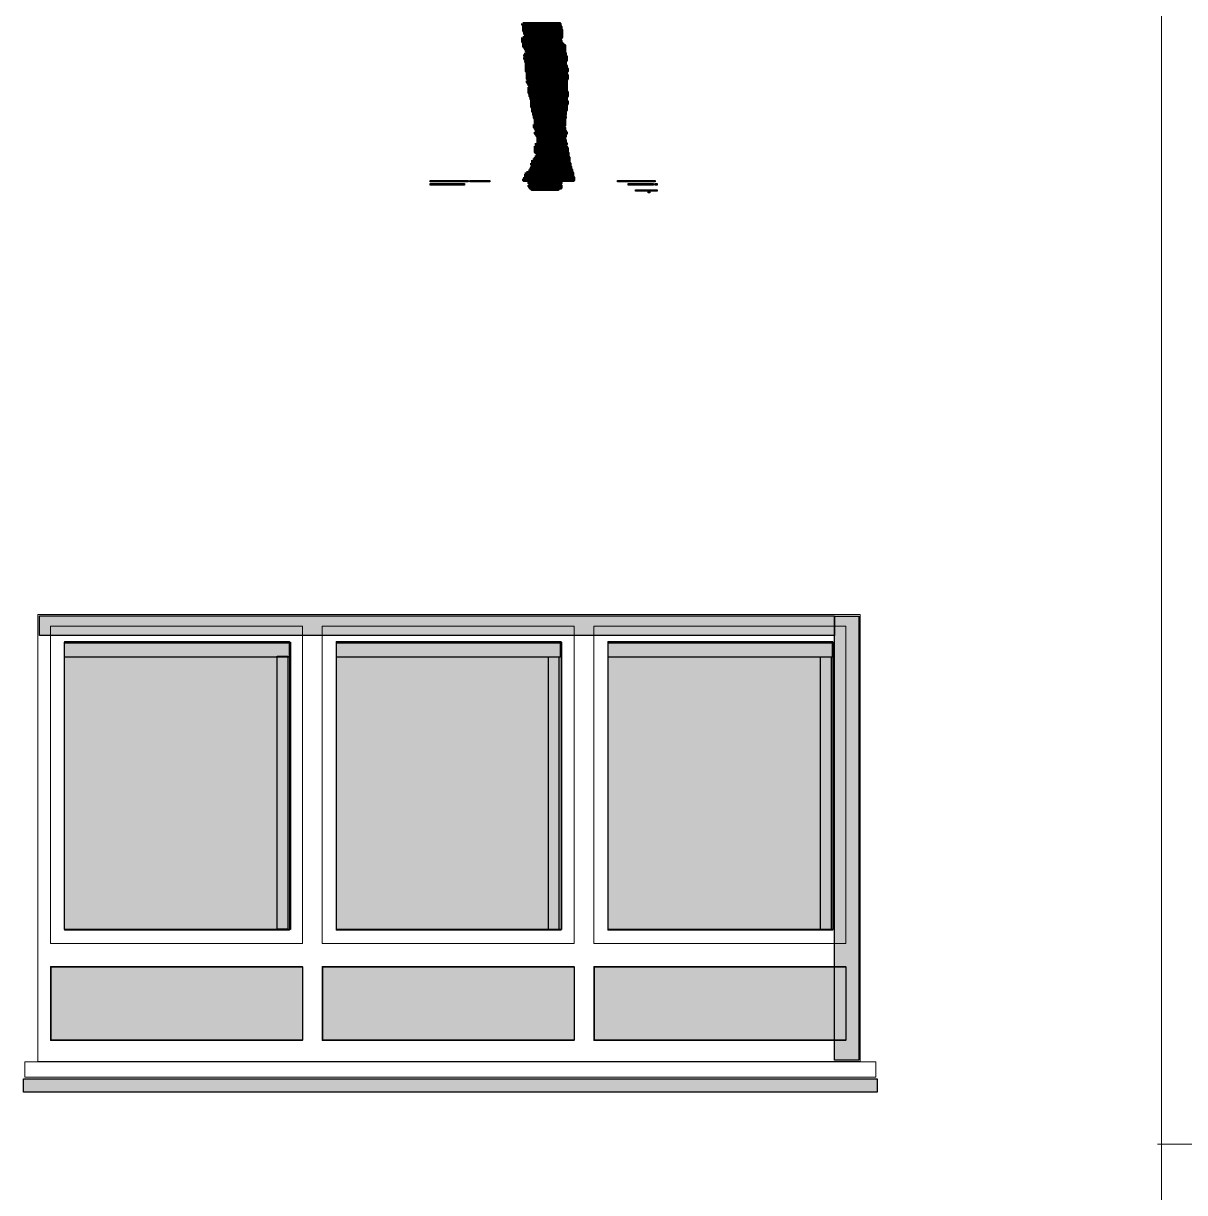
# Model space of a CAD drawing. Header units: millimetres. Extents: x 3716 to 41668, y 402 to 28530.
# Drawn here: x 22601 to 26469, y 4619 to 8514 of the extents above; entities that cross this region are included whole.
import ezdxf

# ---------------------------------------------------------------- set-up
doc = ezdxf.new("R2010")
doc.units = ezdxf.units.MM
doc.header["$LTSCALE"] = 50
for name, color, linetype in [('00_Wand_Bestand', 7, 'Continuous'), ('02_Grundstuecksgrenze', 8, 'Continuous'), ('05_Linien_stark', 7, 'Continuous'), ('06_Linien_fein', 3, 'Continuous'), ('07_Bemassung', 6, 'Continuous')]:
    doc.layers.add(name, color=color, linetype=linetype)

msp = doc.modelspace()

# ---------------------------------------------------------------- hatches: boundary and pattern name
at = {"layer": '00_Wand_Bestand'}
for points in [[(23956.5, 7991.3), (24082.4, 7991.3), (24082.4, 7986.1), (23956.5, 7986.1)], [(23956.5, 7991.3), (24082.4, 7991.3), (24082.4, 7986.1), (23956.5, 7986.1)], [(24088.4, 7991.3), (24154.3, 7991.3), (24154.3, 7986.1), (24088.4, 7986.1)], [(24088.4, 7991.3), (24154.3, 7991.3), (24154.3, 7986.1), (24088.4, 7986.1)], [(24579.9, 7991.3), (24705.8, 7991.3), (24705.8, 7986.1), (24579.9, 7986.1)], [(24579.9, 7991.3), (24705.8, 7991.3), (24705.8, 7986.1), (24579.9, 7986.1)], [(23956.5, 7981), (24070.4, 7981), (24070.4, 7975.8), (23956.5, 7975.8)], [(23956.5, 7981), (24070.4, 7981), (24070.4, 7975.8), (23956.5, 7975.8)], [(24615.8, 7981), (24699.8, 7981), (24699.8, 7975.8), (24615.8, 7975.8)], [(24615.8, 7981), (24699.8, 7981), (24699.8, 7975.8), (24615.8, 7975.8)], [(24639.8, 7960.2), (24711.8, 7960.2), (24711.8, 7955.1), (24639.8, 7955.1)], [(24639.8, 7960.2), (24711.8, 7960.2), (24711.8, 7955.1), (24639.8, 7955.1)], [(24705.8, 7981), (24711.8, 7981), (24711.8, 7975.8), (24705.8, 7975.8)], [(24705.8, 7981), (24711.8, 7981), (24711.8, 7975.8), (24705.8, 7975.8)]]:
    msp.add_hatch(color=7, dxfattribs=at).paths.add_polyline_path(points)
at = {"layer": '00_Wand_Bestand', "transparency": 33554572}
msp.add_hatch(color=7, dxfattribs=at).paths.add_polyline_path([(22600.8, 4998.4), (25445.3, 4998.4), (25445.3, 4953.1), (22600.8, 4953.1)])
msp.add_hatch(color=7, dxfattribs=at).paths.add_polyline_path([(22600.8, 4998.4), (25445.3, 4998.4), (25445.3, 4953.1), (22600.8, 4953.1)])
at = {"layer": '02_Grundstuecksgrenze', "transparency": 33554572}
for points in [[(22654, 6540.1), (25303.1, 6540.1), (25303.1, 6475.1), (22654, 6475.1)], [(22654, 6540.1), (25303.1, 6540.1), (25303.1, 6475.1), (22654, 6475.1)], [(25303, 6539.8), (25383.8, 6539.8), (25383.8, 5060.6), (25303, 5060.6)], [(25303, 6539.8), (25383.8, 6539.8), (25383.8, 5060.6), (25303, 5060.6)], [(22737.9, 6450), (23485.9, 6450), (23485.9, 6403.3), (22737.9, 6403.3)], [(22737.9, 6450), (23485.9, 6450), (23485.9, 6403.3), (22737.9, 6403.3)], [(23644.4, 6450), (24389.5, 6450), (24389.5, 6403.3), (23644.4, 6403.3)], [(23644.4, 6450), (24389.5, 6450), (24389.5, 6403.3), (23644.4, 6403.3)], [(24549, 6450), (25295.2, 6450), (25295.2, 6403.3), (24549, 6403.3)], [(24549, 6450), (25295.2, 6450), (25295.2, 6403.3), (24549, 6403.3)], [(23446.8, 6405.7), (23481.8, 6405.7), (23481.8, 5496.4), (23446.8, 5496.4)], [(23446.8, 6405.7), (23481.8, 6405.7), (23481.8, 5496.4), (23446.8, 5496.4)], [(24350, 6403.4), (24384.9, 6403.4), (24384.9, 5494.1), (24350, 5494.1)], [(24350, 6403.4), (24384.9, 6403.4), (24384.9, 5494.1), (24350, 5494.1)], [(25256.2, 6404.3), (25292.1, 6404.3), (25292.1, 5495), (25256.2, 5495)], [(25256.2, 6404.3), (25292.1, 6404.3), (25292.1, 5495), (25256.2, 5495)]]:
    msp.add_hatch(color=7, dxfattribs=at).paths.add_polyline_path(points)
at = {"layer": '02_Grundstuecksgrenze', "transparency": 33554590}
for points in [[(22737.6, 6453.1), (23490.5, 6453.1), (23490.5, 5496), (22737.6, 5496)], [(22737.6, 6453.1), (23490.5, 6453.1), (23490.5, 5496), (22737.6, 5496)], [(23644.1, 6453.1), (24394.1, 6453.1), (24394.1, 5496), (23644.1, 5496)], [(23644.1, 6453.1), (24394.1, 6453.1), (24394.1, 5496), (23644.1, 5496)], [(24549.1, 6453.1), (25299.1, 6453.1), (25299.1, 5496), (24549.1, 5496)], [(24549.1, 6453.1), (25299.1, 6453.1), (25299.1, 5496), (24549.1, 5496)], [(22693.4, 5370.7), (23530.8, 5370.7), (23530.8, 5126.4), (22693.4, 5126.4)], [(22693.4, 5370.7), (23530.8, 5370.7), (23530.8, 5126.4), (22693.4, 5126.4)], [(23598.4, 5370.7), (24435.8, 5370.7), (24435.8, 5126.4), (23598.4, 5126.4)], [(23598.4, 5370.7), (24435.8, 5370.7), (24435.8, 5126.4), (23598.4, 5126.4)], [(24503.4, 5370.7), (25340.8, 5370.7), (25340.8, 5126.4), (24503.4, 5126.4)], [(24503.4, 5370.7), (25340.8, 5370.7), (25340.8, 5126.4), (24503.4, 5126.4)]]:
    msp.add_hatch(color=7, dxfattribs=at).paths.add_polyline_path(points)
at = {"layer": '07_Bemassung'}
msp.add_hatch(color=7, dxfattribs=at).paths.add_polyline_path([(24681.8, 7955.1), (24687.8, 7955.1), (24687.8, 7949.9), (24681.8, 7949.9)])
msp.add_hatch(color=7, dxfattribs=at).paths.add_polyline_path([(24681.8, 7955.1), (24687.8, 7955.1), (24687.8, 7949.9), (24681.8, 7949.9)])

# ---------------------------------------------------------------- linework, layer by layer
at = {"layer": '00_Wand_Bestand'}
for points in [[(23956.5, 7991.3), (24082.4, 7991.3), (24082.4, 7986.1), (23956.5, 7986.1)], [(23956.5, 7991.3), (24082.4, 7991.3), (24082.4, 7986.1), (23956.5, 7986.1)], [(24088.4, 7991.3), (24154.3, 7991.3), (24154.3, 7986.1), (24088.4, 7986.1)], [(24088.4, 7991.3), (24154.3, 7991.3), (24154.3, 7986.1), (24088.4, 7986.1)], [(24579.9, 7991.3), (24705.8, 7991.3), (24705.8, 7986.1), (24579.9, 7986.1)], [(24579.9, 7991.3), (24705.8, 7991.3), (24705.8, 7986.1), (24579.9, 7986.1)], [(23956.5, 7981), (24070.4, 7981), (24070.4, 7975.8), (23956.5, 7975.8)], [(23956.5, 7981), (24070.4, 7981), (24070.4, 7975.8), (23956.5, 7975.8)], [(24615.8, 7981), (24699.8, 7981), (24699.8, 7975.8), (24615.8, 7975.8)], [(24615.8, 7981), (24699.8, 7981), (24699.8, 7975.8), (24615.8, 7975.8)], [(24639.8, 7960.2), (24711.8, 7960.2), (24711.8, 7955.1), (24639.8, 7955.1)], [(24639.8, 7960.2), (24711.8, 7960.2), (24711.8, 7955.1), (24639.8, 7955.1)], [(24705.8, 7981), (24711.8, 7981), (24711.8, 7975.8), (24705.8, 7975.8)], [(24705.8, 7981), (24711.8, 7981), (24711.8, 7975.8), (24705.8, 7975.8)], [(22600.8, 4998.4), (25445.3, 4998.4), (25445.3, 4953.1), (22600.8, 4953.1)], [(22600.8, 4998.4), (25445.3, 4998.4), (25445.3, 4953.1), (22600.8, 4953.1)]]:
    msp.add_lwpolyline(points, close=True, dxfattribs=at)
at = {"layer": '02_Grundstuecksgrenze'}
for points in [[(22654, 6540.1), (25303.1, 6540.1), (25303.1, 6475.1), (22654, 6475.1)], [(22654, 6540.1), (25303.1, 6540.1), (25303.1, 6475.1), (22654, 6475.1)], [(25303, 6539.8), (25383.8, 6539.8), (25383.8, 5060.6), (25303, 5060.6)], [(25303, 6539.8), (25383.8, 6539.8), (25383.8, 5060.6), (25303, 5060.6)], [(22737.6, 6453.1), (23490.5, 6453.1), (23490.5, 5496), (22737.6, 5496)], [(22737.6, 6453.1), (23490.5, 6453.1), (23490.5, 5496), (22737.6, 5496)], [(22737.9, 6450), (23485.9, 6450), (23485.9, 6403.3), (22737.9, 6403.3)], [(22737.9, 6450), (23485.9, 6450), (23485.9, 6403.3), (22737.9, 6403.3)], [(23644.1, 6453.1), (24394.1, 6453.1), (24394.1, 5496), (23644.1, 5496)], [(23644.1, 6453.1), (24394.1, 6453.1), (24394.1, 5496), (23644.1, 5496)], [(23644.4, 6450), (24389.5, 6450), (24389.5, 6403.3), (23644.4, 6403.3)], [(23644.4, 6450), (24389.5, 6450), (24389.5, 6403.3), (23644.4, 6403.3)], [(24549, 6450), (25295.2, 6450), (25295.2, 6403.3), (24549, 6403.3)], [(24549, 6450), (25295.2, 6450), (25295.2, 6403.3), (24549, 6403.3)], [(24549.1, 6453.1), (25299.1, 6453.1), (25299.1, 5496), (24549.1, 5496)], [(24549.1, 6453.1), (25299.1, 6453.1), (25299.1, 5496), (24549.1, 5496)], [(23446.8, 6405.7), (23481.8, 6405.7), (23481.8, 5496.4), (23446.8, 5496.4)], [(23446.8, 6405.7), (23481.8, 6405.7), (23481.8, 5496.4), (23446.8, 5496.4)], [(24350, 6403.4), (24384.9, 6403.4), (24384.9, 5494.1), (24350, 5494.1)], [(24350, 6403.4), (24384.9, 6403.4), (24384.9, 5494.1), (24350, 5494.1)], [(25256.2, 6404.3), (25292.1, 6404.3), (25292.1, 5495), (25256.2, 5495)], [(25256.2, 6404.3), (25292.1, 6404.3), (25292.1, 5495), (25256.2, 5495)], [(22693.4, 5370.7), (23530.8, 5370.7), (23530.8, 5126.4), (22693.4, 5126.4)], [(22693.4, 5370.7), (23530.8, 5370.7), (23530.8, 5126.4), (22693.4, 5126.4)], [(23598.4, 5370.7), (24435.8, 5370.7), (24435.8, 5126.4), (23598.4, 5126.4)], [(23598.4, 5370.7), (24435.8, 5370.7), (24435.8, 5126.4), (23598.4, 5126.4)], [(24503.4, 5370.7), (25340.8, 5370.7), (25340.8, 5126.4), (24503.4, 5126.4)], [(24503.4, 5370.7), (25340.8, 5370.7), (25340.8, 5126.4), (24503.4, 5126.4)]]:
    msp.add_lwpolyline(points, close=True, dxfattribs=at)
at = {"layer": '05_Linien_stark', "lineweight": 15}
msp.add_line((26392.9, 2909.7), (26392.9, 24159), dxfattribs=at)
at = {"layer": '05_Linien_stark', "lineweight": 211}
for points in [[(24265.2, 8514.3), (24388.1, 8514.3), (24388.1, 8509.1), (24265.2, 8509.1)], [(24265.2, 8514.3), (24388.1, 8514.3), (24388.1, 8509.1), (24265.2, 8509.1)], [(24268.2, 8509.1), (24388.1, 8509.1), (24388.1, 8503.9), (24268.2, 8503.9)], [(24268.2, 8509.1), (24388.1, 8509.1), (24388.1, 8503.9), (24268.2, 8503.9)], [(24268.2, 8503.9), (24391.1, 8503.9), (24391.1, 8498.7), (24268.2, 8498.7)], [(24268.2, 8503.9), (24391.1, 8503.9), (24391.1, 8498.7), (24268.2, 8498.7)], [(24268.2, 8498.7), (24391.1, 8498.7), (24391.1, 8493.5), (24268.2, 8493.5)], [(24268.2, 8498.7), (24391.1, 8498.7), (24391.1, 8493.5), (24268.2, 8493.5)], [(24268.2, 8493.6), (24394.1, 8493.6), (24394.1, 8488.4), (24268.2, 8488.4)], [(24268.2, 8493.6), (24394.1, 8493.6), (24394.1, 8488.4), (24268.2, 8488.4)], [(24265.2, 8467.7), (24391.1, 8467.7), (24391.1, 8462.5), (24265.2, 8462.5)], [(24265.2, 8467.7), (24391.1, 8467.7), (24391.1, 8462.5), (24265.2, 8462.5)], [(24265.2, 8462.5), (24388.1, 8462.5), (24388.1, 8457.3), (24265.2, 8457.3)], [(24265.2, 8462.5), (24388.1, 8462.5), (24388.1, 8457.3), (24265.2, 8457.3)], [(24265.2, 8457.3), (24391.1, 8457.3), (24391.1, 8452.1), (24265.2, 8452.1)], [(24265.2, 8457.3), (24391.1, 8457.3), (24391.1, 8452.1), (24265.2, 8452.1)], [(24271.2, 8488.4), (24394.1, 8488.4), (24394.1, 8483.2), (24271.2, 8483.2)], [(24271.2, 8488.4), (24394.1, 8488.4), (24394.1, 8483.2), (24271.2, 8483.2)], [(24271.2, 8483.2), (24394.1, 8483.2), (24394.1, 8478.1), (24271.2, 8478.1)], [(24271.2, 8483.2), (24394.1, 8483.2), (24394.1, 8478.1), (24271.2, 8478.1)], [(24274.2, 8478), (24394.1, 8478), (24394.1, 8472.8), (24274.2, 8472.8)], [(24274.2, 8478), (24394.1, 8478), (24394.1, 8472.8), (24274.2, 8472.8)], [(24274.2, 8472.8), (24394.1, 8472.8), (24394.1, 8467.7), (24274.2, 8467.7)], [(24274.2, 8472.8), (24394.1, 8472.8), (24394.1, 8467.7), (24274.2, 8467.7)], [(24268.2, 8452.2), (24388.1, 8452.2), (24388.1, 8447), (24268.2, 8447)], [(24268.2, 8452.2), (24388.1, 8452.2), (24388.1, 8447), (24268.2, 8447)], [(24268.2, 8447), (24397.1, 8447), (24397.1, 8441.8), (24268.2, 8441.8)], [(24268.2, 8447), (24397.1, 8447), (24397.1, 8441.8), (24268.2, 8441.8)], [(24268.2, 8441.8), (24403.1, 8441.8), (24403.1, 8436.6), (24268.2, 8436.6)], [(24268.2, 8441.8), (24403.1, 8441.8), (24403.1, 8436.6), (24268.2, 8436.6)], [(24271.2, 8436.6), (24403.1, 8436.6), (24403.1, 8431.4), (24271.2, 8431.4)], [(24271.2, 8436.6), (24403.1, 8436.6), (24403.1, 8431.4), (24271.2, 8431.4)], [(24274.2, 8431.4), (24403.1, 8431.4), (24403.1, 8426.2), (24274.2, 8426.2)], [(24274.2, 8431.4), (24403.1, 8431.4), (24403.1, 8426.2), (24274.2, 8426.2)], [(24274.2, 8415.9), (24406.1, 8415.9), (24406.1, 8410.7), (24274.2, 8410.7)], [(24274.2, 8415.9), (24406.1, 8415.9), (24406.1, 8410.7), (24274.2, 8410.7)], [(24277.2, 8426.3), (24403.1, 8426.3), (24403.1, 8421.1), (24277.2, 8421.1)], [(24277.2, 8426.3), (24403.1, 8426.3), (24403.1, 8421.1), (24277.2, 8421.1)], [(24280.2, 8421.1), (24403.1, 8421.1), (24403.1, 8415.9), (24280.2, 8415.9)], [(24280.2, 8421.1), (24403.1, 8421.1), (24403.1, 8415.9), (24280.2, 8415.9)], [(24271.2, 8410.7), (24406.1, 8410.7), (24406.1, 8405.6), (24271.2, 8405.6)], [(24271.2, 8410.7), (24406.1, 8410.7), (24406.1, 8405.6), (24271.2, 8405.6)], [(24271.2, 8400.4), (24409.1, 8400.4), (24409.1, 8395.2), (24271.2, 8395.2)], [(24271.2, 8400.4), (24409.1, 8400.4), (24409.1, 8395.2), (24271.2, 8395.2)], [(24274.2, 8405.6), (24409.1, 8405.6), (24409.1, 8400.4), (24274.2, 8400.4)], [(24274.2, 8405.6), (24409.1, 8405.6), (24409.1, 8400.4), (24274.2, 8400.4)], [(24274.2, 8390), (24406.1, 8390), (24406.1, 8384.8), (24274.2, 8384.8)], [(24274.2, 8390), (24406.1, 8390), (24406.1, 8384.8), (24274.2, 8384.8)], [(24277.2, 8395.2), (24409.1, 8395.2), (24409.1, 8390), (24277.2, 8390)], [(24277.2, 8395.2), (24409.1, 8395.2), (24409.1, 8390), (24277.2, 8390)], [(24277.2, 8384.8), (24406.1, 8384.8), (24406.1, 8379.7), (24277.2, 8379.7)], [(24277.2, 8384.8), (24406.1, 8384.8), (24406.1, 8379.7), (24277.2, 8379.7)], [(24277.2, 8379.7), (24406.1, 8379.7), (24406.1, 8374.5), (24277.2, 8374.5)], [(24277.2, 8379.7), (24406.1, 8379.7), (24406.1, 8374.5), (24277.2, 8374.5)], [(24277.2, 8374.5), (24409.1, 8374.5), (24409.1, 8369.3), (24277.2, 8369.3)], [(24277.2, 8374.5), (24409.1, 8374.5), (24409.1, 8369.3), (24277.2, 8369.3)], [(24277.2, 8369.3), (24409.1, 8369.3), (24409.1, 8364.1), (24277.2, 8364.1)], [(24277.2, 8369.3), (24409.1, 8369.3), (24409.1, 8364.1), (24277.2, 8364.1)], [(24277.2, 8364.1), (24412.1, 8364.1), (24412.1, 8358.9), (24277.2, 8358.9)], [(24277.2, 8364.1), (24412.1, 8364.1), (24412.1, 8358.9), (24277.2, 8358.9)], [(24277.2, 8358.9), (24412.1, 8358.9), (24412.1, 8353.7), (24277.2, 8353.7)], [(24277.2, 8358.9), (24412.1, 8358.9), (24412.1, 8353.7), (24277.2, 8353.7)], [(24280.2, 8353.8), (24409.1, 8353.8), (24409.1, 8348.6), (24280.2, 8348.6)], [(24280.2, 8353.8), (24409.1, 8353.8), (24409.1, 8348.6), (24280.2, 8348.6)], [(24280.2, 8348.6), (24409.1, 8348.6), (24409.1, 8343.4), (24280.2, 8343.4)], [(24280.2, 8348.6), (24409.1, 8348.6), (24409.1, 8343.4), (24280.2, 8343.4)], [(24280.2, 8343.4), (24412, 8343.4), (24412, 8338.2), (24280.2, 8338.2)], [(24280.2, 8343.4), (24412, 8343.4), (24412, 8338.2), (24280.2, 8338.2)], [(24280.2, 8338.2), (24412, 8338.2), (24412, 8333.1), (24280.2, 8333.1)], [(24280.2, 8338.2), (24412, 8338.2), (24412, 8333.1), (24280.2, 8333.1)], [(24280.2, 8333.1), (24412, 8333.1), (24412, 8327.9), (24280.2, 8327.9)], [(24280.2, 8333.1), (24412, 8333.1), (24412, 8327.9), (24280.2, 8327.9)], [(24280.2, 8322.7), (24409.1, 8322.7), (24409.1, 8317.5), (24280.2, 8317.5)], [(24280.2, 8322.7), (24409.1, 8322.7), (24409.1, 8317.5), (24280.2, 8317.5)], [(24283.2, 8327.9), (24409.1, 8327.9), (24409.1, 8322.7), (24283.2, 8322.7)], [(24283.2, 8327.9), (24409.1, 8327.9), (24409.1, 8322.7), (24283.2, 8322.7)], [(24283.2, 8317.5), (24409.1, 8317.5), (24409.1, 8312.3), (24283.2, 8312.3)], [(24283.2, 8317.5), (24409.1, 8317.5), (24409.1, 8312.3), (24283.2, 8312.3)], [(24286.2, 8312.4), (24409.1, 8312.4), (24409.1, 8307.2), (24286.2, 8307.2)], [(24286.2, 8312.4), (24409.1, 8312.4), (24409.1, 8307.2), (24286.2, 8307.2)], [(24286.2, 8302), (24409.1, 8302), (24409.1, 8296.8), (24286.2, 8296.8)], [(24286.2, 8302), (24409.1, 8302), (24409.1, 8296.8), (24286.2, 8296.8)], [(24289.2, 8307.2), (24409.1, 8307.2), (24409.1, 8302), (24289.2, 8302)], [(24289.2, 8307.2), (24409.1, 8307.2), (24409.1, 8302), (24289.2, 8302)], [(24286.2, 8296.8), (24409.1, 8296.8), (24409.1, 8291.7), (24286.2, 8291.7)], [(24286.2, 8296.8), (24409.1, 8296.8), (24409.1, 8291.7), (24286.2, 8291.7)], [(24286.2, 8291.6), (24409.1, 8291.6), (24409.1, 8286.4), (24286.2, 8286.4)], [(24286.2, 8291.6), (24409.1, 8291.6), (24409.1, 8286.4), (24286.2, 8286.4)], [(24286.2, 8286.5), (24412.1, 8286.5), (24412.1, 8281.3), (24286.2, 8281.3)], [(24286.2, 8286.5), (24412.1, 8286.5), (24412.1, 8281.3), (24286.2, 8281.3)], [(24289.2, 8281.3), (24412.1, 8281.3), (24412.1, 8276.1), (24289.2, 8276.1)], [(24289.2, 8281.3), (24412.1, 8281.3), (24412.1, 8276.1), (24289.2, 8276.1)], [(24289.2, 8276.1), (24412.1, 8276.1), (24412.1, 8270.9), (24289.2, 8270.9)], [(24289.2, 8276.1), (24412.1, 8276.1), (24412.1, 8270.9), (24289.2, 8270.9)], [(24292.2, 8270.9), (24409.1, 8270.9), (24409.1, 8265.8), (24292.2, 8265.8)], [(24292.2, 8270.9), (24409.1, 8270.9), (24409.1, 8265.8), (24292.2, 8265.8)], [(24292.2, 8265.7), (24409.1, 8265.7), (24409.1, 8260.6), (24292.2, 8260.6)], [(24292.2, 8265.7), (24409.1, 8265.7), (24409.1, 8260.6), (24292.2, 8260.6)], [(24295.2, 8260.6), (24409.1, 8260.6), (24409.1, 8255.4), (24295.2, 8255.4)], [(24295.2, 8260.6), (24409.1, 8260.6), (24409.1, 8255.4), (24295.2, 8255.4)], [(24295.2, 8255.4), (24412.1, 8255.4), (24412.1, 8250.2), (24295.2, 8250.2)], [(24295.2, 8255.4), (24412.1, 8255.4), (24412.1, 8250.2), (24295.2, 8250.2)], [(24295.2, 8250.2), (24412.1, 8250.2), (24412.1, 8245), (24295.2, 8245)], [(24295.2, 8250.2), (24412.1, 8250.2), (24412.1, 8245), (24295.2, 8245)], [(24295.2, 8245), (24409.1, 8245), (24409.1, 8239.8), (24295.2, 8239.8)], [(24295.2, 8245), (24409.1, 8245), (24409.1, 8239.8), (24295.2, 8239.8)], [(24295.2, 8239.9), (24409.1, 8239.9), (24409.1, 8234.7), (24295.2, 8234.7)], [(24295.2, 8239.9), (24409.1, 8239.9), (24409.1, 8234.7), (24295.2, 8234.7)], [(24298.2, 8234.7), (24409.1, 8234.7), (24409.1, 8229.5), (24298.2, 8229.5)], [(24298.2, 8234.7), (24409.1, 8234.7), (24409.1, 8229.5), (24298.2, 8229.5)], [(24298.2, 8229.5), (24409.1, 8229.5), (24409.1, 8224.3), (24298.2, 8224.3)], [(24298.2, 8229.5), (24409.1, 8229.5), (24409.1, 8224.3), (24298.2, 8224.3)], [(24298.2, 8224.3), (24406.1, 8224.3), (24406.1, 8219.2), (24298.2, 8219.2)], [(24298.2, 8224.3), (24406.1, 8224.3), (24406.1, 8219.2), (24298.2, 8219.2)], [(24301.2, 8219.1), (24406.1, 8219.1), (24406.1, 8214), (24301.2, 8214)], [(24301.2, 8219.1), (24406.1, 8219.1), (24406.1, 8214), (24301.2, 8214)], [(24301.2, 8214), (24406.1, 8214), (24406.1, 8208.8), (24301.2, 8208.8)], [(24301.2, 8214), (24406.1, 8214), (24406.1, 8208.8), (24301.2, 8208.8)], [(24304.1, 8208.8), (24403.1, 8208.8), (24403.1, 8203.6), (24304.1, 8203.6)], [(24304.1, 8208.8), (24403.1, 8208.8), (24403.1, 8203.6), (24304.1, 8203.6)], [(24304.1, 8203.6), (24406, 8203.6), (24406, 8198.4), (24304.1, 8198.4)], [(24304.1, 8203.6), (24406, 8203.6), (24406, 8198.4), (24304.1, 8198.4)], [(24307.1, 8198.4), (24403.1, 8198.4), (24403.1, 8193.3), (24307.1, 8193.3)], [(24307.1, 8198.4), (24403.1, 8198.4), (24403.1, 8193.3), (24307.1, 8193.3)], [(24307.1, 8193.3), (24403.1, 8193.3), (24403.1, 8188.1), (24307.1, 8188.1)], [(24307.1, 8193.3), (24403.1, 8193.3), (24403.1, 8188.1), (24307.1, 8188.1)], [(24307.1, 8188.1), (24403.1, 8188.1), (24403.1, 8182.9), (24307.1, 8182.9)], [(24307.1, 8188.1), (24403.1, 8188.1), (24403.1, 8182.9), (24307.1, 8182.9)], [(24307.1, 8182.9), (24403.1, 8182.9), (24403.1, 8177.7), (24307.1, 8177.7)], [(24307.1, 8182.9), (24403.1, 8182.9), (24403.1, 8177.7), (24307.1, 8177.7)], [(24304.1, 8177.7), (24403.1, 8177.7), (24403.1, 8172.5), (24304.1, 8172.5)], [(24304.1, 8177.7), (24403.1, 8177.7), (24403.1, 8172.5), (24304.1, 8172.5)], [(24304.1, 8172.5), (24400.1, 8172.5), (24400.1, 8167.4), (24304.1, 8167.4)], [(24304.1, 8172.5), (24400.1, 8172.5), (24400.1, 8167.4), (24304.1, 8167.4)], [(24307.1, 8167.4), (24403.1, 8167.4), (24403.1, 8162.2), (24307.1, 8162.2)], [(24307.1, 8167.4), (24403.1, 8167.4), (24403.1, 8162.2), (24307.1, 8162.2)], [(24307.1, 8151.8), (24409, 8151.8), (24409, 8146.7), (24307.1, 8146.7)], [(24307.1, 8151.8), (24409, 8151.8), (24409, 8146.7), (24307.1, 8146.7)], [(24310.1, 8162.2), (24403.1, 8162.2), (24403.1, 8157), (24310.1, 8157)], [(24310.1, 8162.2), (24403.1, 8162.2), (24403.1, 8157), (24310.1, 8157)], [(24310.1, 8157), (24406, 8157), (24406, 8151.8), (24310.1, 8151.8)], [(24310.1, 8157), (24406, 8157), (24406, 8151.8), (24310.1, 8151.8)], [(24310.2, 8146.7), (24406.1, 8146.7), (24406.1, 8141.5), (24310.2, 8141.5)], [(24310.2, 8146.7), (24406.1, 8146.7), (24406.1, 8141.5), (24310.2, 8141.5)], [(24313.2, 8141.5), (24406.1, 8141.5), (24406.1, 8136.3), (24313.2, 8136.3)], [(24313.2, 8141.5), (24406.1, 8141.5), (24406.1, 8136.3), (24313.2, 8136.3)], [(24307.2, 8105.2), (24409.1, 8105.2), (24409.1, 8100.1), (24307.2, 8100.1)], [(24307.2, 8105.2), (24409.1, 8105.2), (24409.1, 8100.1), (24307.2, 8100.1)], [(24310.2, 8115.6), (24409.1, 8115.6), (24409.1, 8110.4), (24310.2, 8110.4)], [(24310.2, 8115.6), (24409.1, 8115.6), (24409.1, 8110.4), (24310.2, 8110.4)], [(24310.2, 8110.4), (24406.1, 8110.4), (24406.1, 8105.2), (24310.2, 8105.2)], [(24310.2, 8110.4), (24406.1, 8110.4), (24406.1, 8105.2), (24310.2, 8105.2)], [(24316.1, 8136.3), (24403.1, 8136.3), (24403.1, 8131.1), (24316.1, 8131.1)], [(24316.1, 8136.3), (24403.1, 8136.3), (24403.1, 8131.1), (24316.1, 8131.1)], [(24316.1, 8131.1), (24403.1, 8131.1), (24403.1, 8126), (24316.1, 8126)], [(24316.1, 8131.1), (24403.1, 8131.1), (24403.1, 8126), (24316.1, 8126)], [(24316.1, 8125.9), (24406.1, 8125.9), (24406.1, 8120.8), (24316.1, 8120.8)], [(24316.1, 8125.9), (24406.1, 8125.9), (24406.1, 8120.8), (24316.1, 8120.8)], [(24316.1, 8120.8), (24406.1, 8120.8), (24406.1, 8115.6), (24316.1, 8115.6)], [(24316.1, 8120.8), (24406.1, 8120.8), (24406.1, 8115.6), (24316.1, 8115.6)], [(24304.1, 8063.8), (24418, 8063.8), (24418, 8058.6), (24304.1, 8058.6)], [(24304.1, 8063.8), (24418, 8063.8), (24418, 8058.6), (24304.1, 8058.6)], [(24307.1, 8089.7), (24412.1, 8089.7), (24412.1, 8084.5), (24307.1, 8084.5)], [(24307.1, 8089.7), (24412.1, 8089.7), (24412.1, 8084.5), (24307.1, 8084.5)], [(24307.1, 8069), (24418, 8069), (24418, 8063.8), (24307.1, 8063.8)], [(24307.1, 8069), (24418, 8069), (24418, 8063.8), (24307.1, 8063.8)], [(24307.2, 8100.1), (24412.1, 8100.1), (24412.1, 8094.9), (24307.2, 8094.9)], [(24307.2, 8100.1), (24412.1, 8100.1), (24412.1, 8094.9), (24307.2, 8094.9)], [(24307.2, 8094.9), (24412.1, 8094.9), (24412.1, 8089.7), (24307.2, 8089.7)], [(24307.2, 8094.9), (24412.1, 8094.9), (24412.1, 8089.7), (24307.2, 8089.7)], [(24310.1, 8074.2), (24415.1, 8074.2), (24415.1, 8069), (24310.1, 8069)], [(24310.1, 8074.2), (24415.1, 8074.2), (24415.1, 8069), (24310.1, 8069)], [(24313.1, 8084.5), (24415.1, 8084.5), (24415.1, 8079.4), (24313.1, 8079.4)], [(24313.1, 8084.5), (24415.1, 8084.5), (24415.1, 8079.4), (24313.1, 8079.4)], [(24313.1, 8079.3), (24415.1, 8079.3), (24415.1, 8074.2), (24313.1, 8074.2)], [(24313.1, 8079.3), (24415.1, 8079.3), (24415.1, 8074.2), (24313.1, 8074.2)], [(24289.2, 8027.6), (24427, 8027.6), (24427, 8022.4), (24289.2, 8022.4)], [(24289.2, 8027.6), (24427, 8027.6), (24427, 8022.4), (24289.2, 8022.4)], [(24292.2, 8032.7), (24424, 8032.7), (24424, 8027.6), (24292.2, 8027.6)], [(24292.2, 8032.7), (24424, 8032.7), (24424, 8027.6), (24292.2, 8027.6)], [(24295.2, 8048.3), (24421, 8048.3), (24421, 8043.1), (24295.2, 8043.1)], [(24295.2, 8048.3), (24421, 8048.3), (24421, 8043.1), (24295.2, 8043.1)], [(24295.2, 8037.9), (24424, 8037.9), (24424, 8032.8), (24295.2, 8032.8)], [(24295.2, 8037.9), (24424, 8037.9), (24424, 8032.8), (24295.2, 8032.8)], [(24298.2, 8058.6), (24418, 8058.6), (24418, 8053.5), (24298.2, 8053.5)], [(24298.2, 8058.6), (24418, 8058.6), (24418, 8053.5), (24298.2, 8053.5)], [(24298.2, 8053.4), (24418, 8053.4), (24418, 8048.3), (24298.2, 8048.3)], [(24298.2, 8053.4), (24418, 8053.4), (24418, 8048.3), (24298.2, 8048.3)], [(24298.2, 8043.1), (24421, 8043.1), (24421, 8037.9), (24298.2, 8037.9)], [(24298.2, 8043.1), (24421, 8043.1), (24421, 8037.9), (24298.2, 8037.9)], [(24268.2, 7996.5), (24433, 7996.5), (24433, 7991.3), (24268.2, 7991.3)], [(24268.2, 7996.5), (24433, 7996.5), (24433, 7991.3), (24268.2, 7991.3)], [(24271.2, 8001.7), (24433, 8001.7), (24433, 7996.5), (24271.2, 7996.5)], [(24271.2, 8001.7), (24433, 8001.7), (24433, 7996.5), (24271.2, 7996.5)], [(24274.2, 8012), (24430, 8012), (24430, 8006.9), (24274.2, 8006.9)], [(24274.2, 8012), (24430, 8012), (24430, 8006.9), (24274.2, 8006.9)], [(24274.2, 8006.8), (24430, 8006.8), (24430, 8001.7), (24274.2, 8001.7)], [(24274.2, 8006.8), (24430, 8006.8), (24430, 8001.7), (24274.2, 8001.7)], [(24277.2, 8017.2), (24430, 8017.2), (24430, 8012), (24277.2, 8012)], [(24277.2, 8017.2), (24430, 8017.2), (24430, 8012), (24277.2, 8012)], [(24283.2, 8022.4), (24427, 8022.4), (24427, 8017.2), (24283.2, 8017.2)], [(24283.2, 8022.4), (24427, 8022.4), (24427, 8017.2), (24283.2, 8017.2)], [(24286.2, 7986.1), (24391.1, 7986.1), (24391.1, 7981), (24286.2, 7981)], [(24286.2, 7986.1), (24391.1, 7986.1), (24391.1, 7981), (24286.2, 7981)], [(24286.2, 7975.8), (24391.1, 7975.8), (24391.1, 7970.6), (24286.2, 7970.6)], [(24286.2, 7975.8), (24391.1, 7975.8), (24391.1, 7970.6), (24286.2, 7970.6)], [(24289.2, 7970.6), (24391.1, 7970.6), (24391.1, 7965.4), (24289.2, 7965.4)], [(24289.2, 7970.6), (24391.1, 7970.6), (24391.1, 7965.4), (24289.2, 7965.4)], [(24295.2, 7965.4), (24382.1, 7965.4), (24382.1, 7960.3), (24295.2, 7960.3)], [(24295.2, 7965.4), (24382.1, 7965.4), (24382.1, 7960.3), (24295.2, 7960.3)]]:
    msp.add_lwpolyline(points, close=True, dxfattribs=at)
at = {"layer": '05_Linien_stark', "lineweight": 20}
for points in [[(22649.2, 6545), (25388.7, 6545), (25388.7, 5055.6), (22649.2, 5055.6)], [(22649.2, 6545), (25388.7, 6545), (25388.7, 5055.6), (22649.2, 5055.6)], [(22691.7, 6506.3), (23531.2, 6506.3), (23531.2, 5449.2), (22691.7, 5449.2)], [(22691.7, 6506.3), (23531.2, 6506.3), (23531.2, 5449.2), (22691.7, 5449.2)], [(23596.7, 6506.3), (24436.1, 6506.3), (24436.1, 5449.2), (23596.7, 5449.2)], [(23596.7, 6506.3), (24436.1, 6506.3), (24436.1, 5449.2), (23596.7, 5449.2)], [(24501.7, 6506.3), (25341.1, 6506.3), (25341.1, 5449.2), (24501.7, 5449.2)], [(24501.7, 6506.3), (25341.1, 6506.3), (25341.1, 5449.2), (24501.7, 5449.2)], [(22737.8, 6455.3), (23487.2, 6455.3), (23487.2, 5493.8), (22737.8, 5493.8)], [(22737.8, 6455.3), (23487.2, 6455.3), (23487.2, 5493.8), (22737.8, 5493.8)], [(23642.8, 6455.3), (24392.2, 6455.3), (24392.2, 5493.8), (23642.8, 5493.8)], [(23642.8, 6455.3), (24392.2, 6455.3), (24392.2, 5493.8), (23642.8, 5493.8)], [(24547.8, 6455.3), (25297.2, 6455.3), (25297.2, 5493.8), (24547.8, 5493.8)], [(24547.8, 6455.3), (25297.2, 6455.3), (25297.2, 5493.8), (24547.8, 5493.8)], [(22691.7, 5372.4), (23531.2, 5372.4), (23531.2, 5125.5), (22691.7, 5125.5)], [(22691.7, 5372.4), (23531.2, 5372.4), (23531.2, 5125.5), (22691.7, 5125.5)], [(23596.7, 5372.4), (24436.1, 5372.4), (24436.1, 5125.5), (23596.7, 5125.5)], [(23596.7, 5372.4), (24436.1, 5372.4), (24436.1, 5125.5), (23596.7, 5125.5)], [(24501.7, 5372.4), (25341.1, 5372.4), (25341.1, 5125.5), (24501.7, 5125.5)], [(24501.7, 5372.4), (25341.1, 5372.4), (25341.1, 5125.5), (24501.7, 5125.5)], [(22605.8, 5054.3), (25440.5, 5054.3), (25440.5, 5003.4), (22605.8, 5003.4)], [(22605.8, 5054.3), (25440.5, 5054.3), (25440.5, 5003.4), (22605.8, 5003.4)]]:
    msp.add_lwpolyline(points, close=True, dxfattribs=at)
at = {"layer": '06_Linien_fein', "lineweight": 9}
msp.add_line((29240.9, 4780), (26378.9, 4780), dxfattribs=at)
at = {"layer": '07_Bemassung'}
msp.add_lwpolyline([(24681.8, 7955.1), (24687.8, 7955.1), (24687.8, 7949.9), (24681.8, 7949.9)], close=True, dxfattribs=at)
msp.add_lwpolyline([(24681.8, 7955.1), (24687.8, 7955.1), (24687.8, 7949.9), (24681.8, 7949.9)], close=True, dxfattribs=at)

doc.saveas('drawing.dxf')
